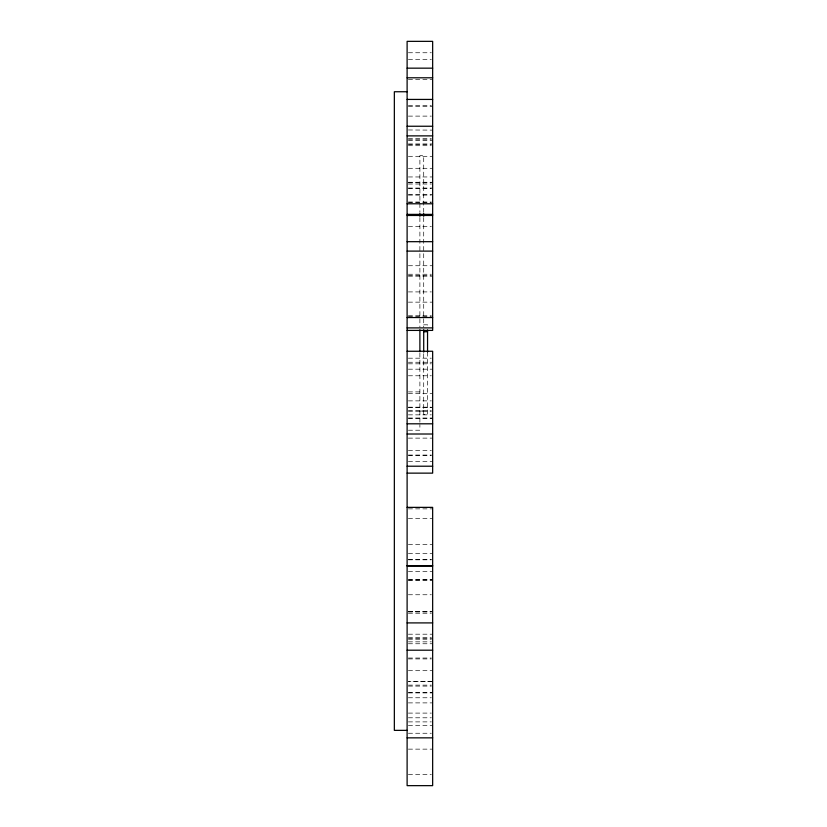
<?xml version="1.0" encoding="UTF-8"?>
<svg xmlns="http://www.w3.org/2000/svg" width="827" height="827" viewBox="0 0 827 827"><rect width="100%" height="100%" fill="white"/><g stroke="black" fill="none" stroke-linecap="round" stroke-linejoin="round"><path stroke-width="0.62" stroke-dasharray="4.13 3.1" d="M408.393 52.752L431.384 52.752M408.393 59.492L431.384 59.492M408.393 79.671L432.655 79.671M408.393 105.68L431.384 105.68M408.393 106.476L432.655 106.476M408.393 116.111L431.384 116.111M408.393 129.973L432.655 130.128M408.393 138.636L431.384 138.636M408.393 139.763L431.384 139.763M408.393 140.569L432.655 140.569M408.393 143.939L432.655 143.939M408.393 144.425L431.384 144.425M408.393 145.707L431.384 145.707M408.393 156.303L432.655 156.303M408.393 168.294L432.655 168.294M408.393 176.957L432.655 176.957M408.393 182.26L432.655 182.26M408.393 182.736L431.384 182.736M408.393 184.018L431.384 184.018M408.393 188.049L432.655 188.049M408.393 188.349L431.384 188.349M408.393 194.624L432.655 194.624M408.393 195.1L431.384 195.1M408.393 202.015L431.384 202.015M408.393 202.501L431.384 202.501M408.393 226.453L431.384 226.453M408.393 265.736L432.655 265.736M408.393 274.244L431.384 274.244M408.393 275.37L431.384 275.37M408.393 276.177L432.655 276.177M408.393 291.91L431.384 291.91M408.393 302.144L432.655 302.144M408.393 315.811L431.384 315.811M408.393 316.276L431.384 316.276M423.713 324.815L427.549 324.815L427.549 327.12M408.393 358.184L431.384 358.184M408.393 362.247L432.655 362.247M408.393 363.818L431.384 363.818M408.393 369.183L432.655 369.183M408.393 375.778L431.384 375.778M408.393 391.895L419.889 391.895M408.393 393.518L432.655 393.518M408.393 400.878L431.384 400.878M408.393 407.184L431.384 407.184M408.393 407.339L432.655 407.339M423.713 407.597L427.549 407.597M408.393 410.637L431.384 410.792M419.889 411.05L423.713 411.05M408.393 411.246L431.384 411.246M408.393 414.854L431.384 414.854M408.393 418.017L432.655 418.017M408.393 418.493L432.655 418.493M408.393 430.216L419.889 430.216L419.889 424.602M408.393 438.124L432.655 438.124M408.393 450.663L431.384 450.663M408.393 455.057L431.384 455.057M408.393 455.398L431.384 455.398M408.393 461.673L432.655 461.673M408.393 508.863L432.655 508.863M408.393 518.353L432.655 518.353M408.393 544.507L432.655 544.507M408.393 553.377L432.655 553.377M408.393 559.652L431.384 559.652M408.393 559.817L431.384 559.817M408.393 571.591L432.655 571.591M408.393 579.665L432.655 579.665M408.393 579.985L432.655 579.82M408.393 580.306L432.655 580.306M408.393 594.758L431.384 594.758M408.393 611.318L431.384 611.318M408.393 611.453L431.384 611.453M408.393 611.939L431.384 611.939M408.393 613.221L431.384 613.221M408.393 634.195L432.655 634.195M408.393 637.514L431.384 637.514M408.393 638.795L432.655 638.795M408.393 639.116L431.384 639.116M408.393 641.845L431.384 641.845M408.393 643.757L432.655 643.757M408.393 658.034L431.384 658.034M408.393 658.923L431.384 658.923M408.393 670.697L432.655 670.697M408.393 685.118L431.384 685.118M408.393 686.09L431.384 686.09M408.393 692.333L432.655 692.333M408.393 692.923L432.655 692.923M408.393 697.771L431.384 697.771M408.393 702.888L432.655 702.888M408.393 713.101L431.384 713.101M408.393 717.795L431.384 717.795M408.393 721.888L431.384 721.888M408.393 725.661L432.655 725.661M408.393 733.249L431.384 733.249M408.393 749.138L432.655 749.138M408.393 774.661L431.384 774.661M427.549 352.106L427.549 414.513L423.713 414.513L423.713 352.106M423.713 212.374L423.713 155.61L419.889 155.61L419.889 212.374M423.713 217.532L423.713 327.192M419.889 217.532L419.889 327.192M419.889 352.995L419.889 423.61M432.655 681.582L408.393 681.582L432.655 681.696"/><path stroke-width="1.24" d="M407.111 68.165L432.655 68.165M407.111 77.79L432.655 77.79M407.111 91.745L394.345 91.745L394.345 730.365L407.111 730.365M407.111 99.426L432.655 99.426M407.111 126.242L432.655 126.242M407.111 135.876L432.655 135.876M407.111 203.783L432.655 203.783M407.111 214.379L432.655 214.379M407.111 215.465L432.655 215.465M407.111 241.68L432.655 241.68M407.111 251.108L432.655 251.108M407.111 317.537L432.655 317.537M407.111 327.895L432.655 327.895M407.111 330.407L432.655 330.407L432.655 41.35L407.111 41.35L407.111 785.65L432.655 785.65L432.655 507.364L407.111 507.364M423.713 331.73L427.549 331.73M407.111 351.258L432.655 351.258L432.655 473.137L407.111 473.137M407.111 423.806L432.655 423.806M407.111 434.01L432.655 434.01M407.111 466.211L432.655 466.211M407.111 565.782L432.655 565.782M407.111 565.937L432.655 565.937M407.111 622.907L432.655 622.907M407.111 650.198L432.655 650.198M407.111 737.849L432.655 737.849M427.549 329.911L427.549 352.106M423.713 213.666L423.713 216.24M423.713 329.777L423.713 352.106M419.889 213.666L419.889 216.24M419.889 329.777L419.889 351.713"/></g></svg>
